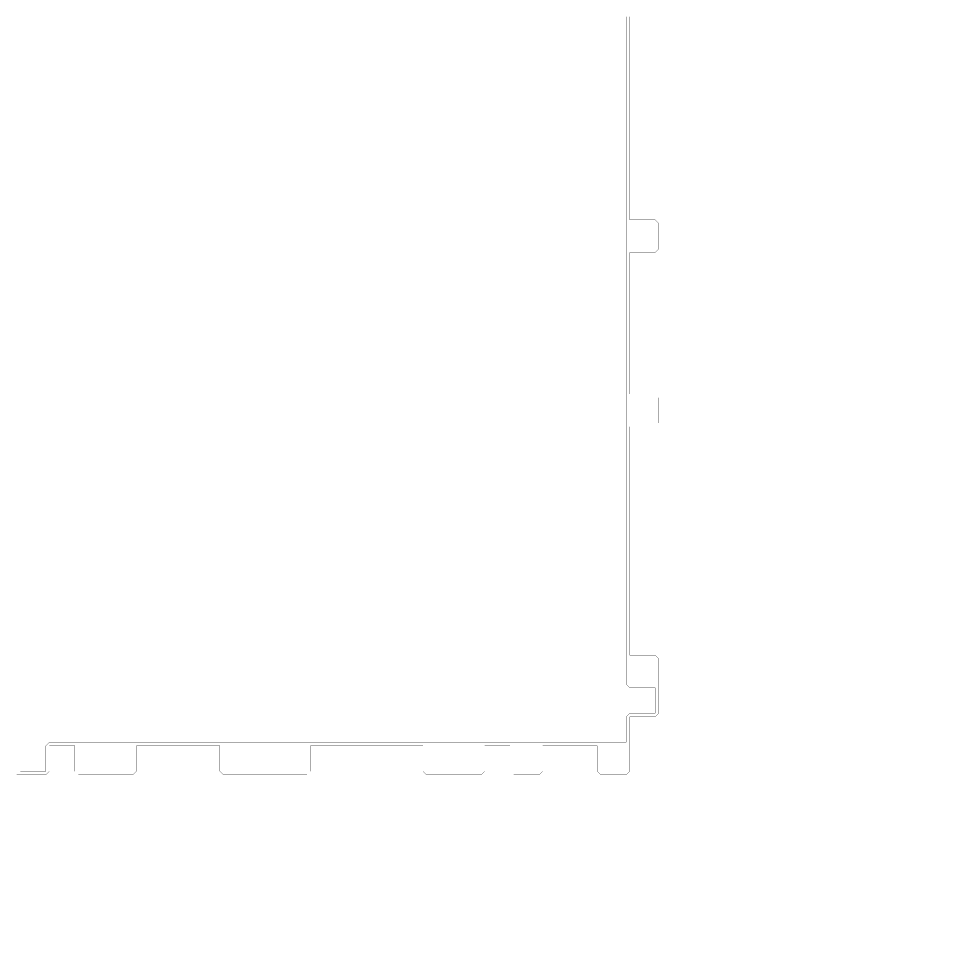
# Model space of a CAD drawing. Header units: metres. Extents: x 0 to 4990, y -4990 to 0.
# Drawn here: x 2495 to 4990, y -4990 to -2495 of the extents above; entities that cross this region are included whole.
import ezdxf

# ---------------------------------------------------------------- set-up
doc = ezdxf.new("R2010")
doc.units = ezdxf.units.M
doc.layers.add('conductor', color=1, linetype='Continuous')
doc.layers.add('substrate', color=5, linetype='Continuous')

msp = doc.modelspace()

# ---------------------------------------------------------------- linework, layer by layer
at = {"layer": 'conductor', "const_width": 0.5}
msp.add_lwpolyline([(2490.234375, -4443.359375), (2500, -4453.125), (2500, -4462.890625), (2500, -4472.65625), (2500, -4482.421875), (2500, -4492.1875), (2500, -4501.953125), (2500, -4511.71875), (2500, -4521.484375), (2509.765625, -4521.484375), (2519.53125, -4521.484375), (2529.296875, -4521.484375), (2539.0625, -4521.484375), (2548.828125, -4521.484375), (2558.59375, -4521.484375), (2568.359375, -4521.484375), (2568.359375, -4511.71875), (2568.359375, -4501.953125), (2568.359375, -4492.1875), (2568.359375, -4482.421875), (2568.359375, -4472.65625), (2568.359375, -4462.890625), (2568.359375, -4453.125), (2578.125, -4443.359375), (2587.890625, -4443.359375), (2597.65625, -4443.359375), (2607.421875, -4443.359375), (2617.1875, -4443.359375), (2626.953125, -4443.359375), (2636.71875, -4443.359375), (2646.484375, -4443.359375), (2656.25, -4443.359375), (2666.015625, -4443.359375), (2675.78125, -4443.359375), (2685.546875, -4443.359375), (2695.3125, -4443.359375), (2705.078125, -4443.359375), (2714.84375, -4443.359375), (2724.609375, -4443.359375), (2734.375, -4443.359375), (2744.140625, -4443.359375), (2753.90625, -4443.359375), (2763.671875, -4443.359375), (2773.4375, -4443.359375), (2783.203125, -4443.359375), (2792.96875, -4443.359375), (2802.734375, -4443.359375), (2812.5, -4443.359375), (2822.265625, -4443.359375), (2832.03125, -4443.359375), (2841.796875, -4443.359375), (2851.5625, -4443.359375), (2861.328125, -4443.359375), (2871.09375, -4443.359375), (2880.859375, -4443.359375), (2890.625, -4443.359375), (2900.390625, -4443.359375), (2910.15625, -4443.359375), (2919.921875, -4443.359375), (2929.6875, -4443.359375), (2939.453125, -4443.359375), (2949.21875, -4443.359375), (2958.984375, -4443.359375), (2968.75, -4443.359375), (2978.515625, -4443.359375), (2988.28125, -4443.359375), (2998.046875, -4443.359375), (3007.8125, -4443.359375), (3017.578125, -4443.359375), (3027.34375, -4443.359375), (3037.109375, -4443.359375), (3046.875, -4443.359375), (3056.640625, -4443.359375), (3066.40625, -4443.359375), (3076.171875, -4443.359375), (3085.9375, -4443.359375), (3095.703125, -4443.359375), (3105.46875, -4443.359375), (3115.234375, -4443.359375), (3125, -4443.359375), (3134.765625, -4443.359375), (3144.53125, -4443.359375), (3154.296875, -4443.359375), (3164.0625, -4443.359375), (3173.828125, -4443.359375), (3183.59375, -4443.359375), (3193.359375, -4443.359375), (3203.125, -4443.359375), (3212.890625, -4443.359375), (3222.65625, -4443.359375), (3232.421875, -4443.359375), (3242.1875, -4443.359375), (3251.953125, -4443.359375), (3261.71875, -4443.359375), (3271.484375, -4443.359375), (3281.25, -4443.359375), (3291.015625, -4443.359375), (3300.78125, -4443.359375), (3310.546875, -4443.359375), (3320.3125, -4443.359375), (3330.078125, -4443.359375), (3339.84375, -4443.359375), (3349.609375, -4443.359375), (3359.375, -4443.359375), (3369.140625, -4443.359375), (3378.90625, -4443.359375), (3388.671875, -4443.359375), (3398.4375, -4443.359375), (3408.203125, -4443.359375), (3417.96875, -4443.359375), (3427.734375, -4443.359375), (3437.5, -4443.359375), (3447.265625, -4443.359375), (3457.03125, -4443.359375), (3466.796875, -4443.359375), (3476.5625, -4443.359375), (3486.328125, -4443.359375), (3496.09375, -4443.359375), (3505.859375, -4443.359375), (3515.625, -4443.359375), (3525.390625, -4443.359375), (3535.15625, -4443.359375), (3544.921875, -4443.359375), (3554.6875, -4443.359375), (3564.453125, -4443.359375), (3574.21875, -4443.359375), (3583.984375, -4443.359375), (3593.75, -4443.359375), (3603.515625, -4443.359375), (3613.28125, -4443.359375), (3623.046875, -4443.359375), (3632.8125, -4443.359375), (3642.578125, -4443.359375), (3652.34375, -4443.359375), (3662.109375, -4443.359375), (3671.875, -4443.359375), (3681.640625, -4443.359375), (3691.40625, -4443.359375), (3701.171875, -4443.359375), (3710.9375, -4443.359375), (3720.703125, -4443.359375), (3730.46875, -4443.359375), (3740.234375, -4443.359375), (3750, -4443.359375), (3759.765625, -4443.359375), (3769.53125, -4443.359375), (3779.296875, -4443.359375), (3789.0625, -4443.359375), (3798.828125, -4443.359375), (3808.59375, -4443.359375), (3818.359375, -4443.359375), (3828.125, -4443.359375), (3837.890625, -4443.359375), (3847.65625, -4443.359375), (3857.421875, -4443.359375), (3867.1875, -4443.359375), (3876.953125, -4443.359375), (3886.71875, -4443.359375), (3896.484375, -4443.359375), (3906.25, -4443.359375), (3916.015625, -4443.359375), (3925.78125, -4443.359375), (3935.546875, -4443.359375), (3945.3125, -4443.359375), (3955.078125, -4443.359375), (3964.84375, -4443.359375), (3974.609375, -4443.359375), (3984.375, -4443.359375), (3994.140625, -4443.359375), (4003.90625, -4443.359375), (4013.671875, -4443.359375), (4023.4375, -4443.359375), (4033.203125, -4443.359375), (4042.96875, -4443.359375), (4052.734375, -4443.359375), (4062.5, -4443.359375), (4072.265625, -4443.359375), (4082.03125, -4443.359375), (4091.796875, -4443.359375), (4101.5625, -4443.359375), (4111.328125, -4443.359375), (4121.09375, -4443.359375), (4130.859375, -4443.359375), (4130.859375, -4433.59375), (4130.859375, -4423.828125), (4130.859375, -4414.0625), (4130.859375, -4404.296875), (4130.859375, -4394.53125), (4130.859375, -4384.765625), (4130.859375, -4375), (4140.625, -4365.234375), (4150.390625, -4365.234375), (4160.15625, -4365.234375), (4169.921875, -4365.234375), (4179.6875, -4365.234375), (4189.453125, -4365.234375), (4199.21875, -4365.234375), (4208.984375, -4365.234375), (4208.984375, -4355.46875), (4208.984375, -4345.703125), (4208.984375, -4335.9375), (4208.984375, -4326.171875), (4208.984375, -4316.40625), (4208.984375, -4306.640625), (4208.984375, -4296.875), (4199.21875, -4296.875), (4189.453125, -4296.875), (4179.6875, -4296.875), (4169.921875, -4296.875), (4160.15625, -4296.875), (4150.390625, -4296.875), (4140.625, -4296.875), (4130.859375, -4287.109375), (4130.859375, -4277.34375), (4130.859375, -4267.578125), (4130.859375, -4257.8125), (4130.859375, -4248.046875), (4130.859375, -4238.28125), (4130.859375, -4228.515625), (4130.859375, -4218.75), (4130.859375, -4208.984375), (4130.859375, -4199.21875), (4130.859375, -4189.453125), (4130.859375, -4179.6875), (4130.859375, -4169.921875), (4130.859375, -4160.15625), (4130.859375, -4150.390625), (4130.859375, -4140.625), (4130.859375, -4130.859375), (4130.859375, -4121.09375), (4130.859375, -4111.328125), (4130.859375, -4101.5625), (4130.859375, -4091.796875), (4130.859375, -4082.03125), (4130.859375, -4072.265625), (4130.859375, -4062.5), (4130.859375, -4052.734375), (4130.859375, -4042.96875), (4130.859375, -4033.203125), (4130.859375, -4023.4375), (4130.859375, -4013.671875), (4130.859375, -4003.90625), (4130.859375, -3994.140625), (4130.859375, -3984.375), (4130.859375, -3974.609375), (4130.859375, -3964.84375), (4130.859375, -3955.078125), (4130.859375, -3945.3125), (4130.859375, -3935.546875), (4130.859375, -3925.78125), (4130.859375, -3916.015625), (4130.859375, -3906.25), (4130.859375, -3896.484375), (4130.859375, -3886.71875), (4130.859375, -3876.953125), (4130.859375, -3867.1875), (4130.859375, -3857.421875), (4130.859375, -3847.65625), (4130.859375, -3837.890625), (4130.859375, -3828.125), (4130.859375, -3818.359375), (4130.859375, -3808.59375), (4130.859375, -3798.828125), (4130.859375, -3789.0625), (4130.859375, -3779.296875), (4130.859375, -3769.53125), (4130.859375, -3759.765625), (4130.859375, -3750), (4130.859375, -3740.234375), (4130.859375, -3730.46875), (4130.859375, -3720.703125), (4130.859375, -3710.9375), (4130.859375, -3701.171875), (4130.859375, -3691.40625), (4130.859375, -3681.640625), (4130.859375, -3671.875), (4130.859375, -3662.109375), (4130.859375, -3652.34375), (4130.859375, -3642.578125), (4130.859375, -3632.8125), (4130.859375, -3623.046875), (4130.859375, -3613.28125), (4130.859375, -3603.515625), (4130.859375, -3593.75), (4130.859375, -3583.984375), (4130.859375, -3574.21875), (4130.859375, -3564.453125), (4130.859375, -3554.6875), (4130.859375, -3544.921875), (4130.859375, -3535.15625), (4130.859375, -3525.390625), (4130.859375, -3515.625), (4130.859375, -3505.859375), (4130.859375, -3496.09375), (4130.859375, -3486.328125), (4130.859375, -3476.5625), (4130.859375, -3466.796875), (4130.859375, -3457.03125), (4130.859375, -3447.265625), (4130.859375, -3437.5), (4130.859375, -3427.734375), (4130.859375, -3417.96875), (4130.859375, -3408.203125), (4130.859375, -3398.4375), (4130.859375, -3388.671875), (4130.859375, -3378.90625), (4130.859375, -3369.140625), (4130.859375, -3359.375), (4130.859375, -3349.609375), (4130.859375, -3339.84375), (4130.859375, -3330.078125), (4130.859375, -3320.3125), (4130.859375, -3310.546875), (4130.859375, -3300.78125), (4130.859375, -3291.015625), (4130.859375, -3281.25), (4130.859375, -3271.484375), (4130.859375, -3261.71875), (4130.859375, -3251.953125), (4130.859375, -3242.1875), (4130.859375, -3232.421875), (4130.859375, -3222.65625), (4130.859375, -3212.890625), (4130.859375, -3203.125), (4130.859375, -3193.359375), (4130.859375, -3183.59375), (4130.859375, -3173.828125), (4130.859375, -3164.0625), (4130.859375, -3154.296875), (4130.859375, -3144.53125), (4130.859375, -3134.765625), (4130.859375, -3125), (4130.859375, -3115.234375), (4130.859375, -3105.46875), (4130.859375, -3095.703125), (4130.859375, -3085.9375), (4130.859375, -3076.171875), (4130.859375, -3066.40625), (4130.859375, -3056.640625), (4130.859375, -3046.875), (4130.859375, -3037.109375), (4130.859375, -3027.34375), (4130.859375, -3017.578125), (4130.859375, -3007.8125), (4130.859375, -2998.046875), (4130.859375, -2988.28125), (4130.859375, -2978.515625), (4130.859375, -2968.75), (4130.859375, -2958.984375), (4130.859375, -2949.21875), (4130.859375, -2939.453125), (4130.859375, -2929.6875), (4130.859375, -2919.921875), (4130.859375, -2910.15625), (4130.859375, -2900.390625), (4130.859375, -2890.625), (4130.859375, -2880.859375), (4130.859375, -2871.09375), (4130.859375, -2861.328125), (4130.859375, -2851.5625), (4130.859375, -2841.796875), (4130.859375, -2832.03125), (4130.859375, -2822.265625), (4130.859375, -2812.5), (4130.859375, -2802.734375), (4130.859375, -2792.96875), (4130.859375, -2783.203125), (4130.859375, -2773.4375), (4130.859375, -2763.671875), (4130.859375, -2753.90625), (4130.859375, -2744.140625), (4130.859375, -2734.375), (4130.859375, -2724.609375), (4130.859375, -2714.84375), (4130.859375, -2705.078125), (4130.859375, -2695.3125), (4130.859375, -2685.546875), (4130.859375, -2675.78125), (4130.859375, -2666.015625), (4130.859375, -2656.25), (4130.859375, -2646.484375), (4130.859375, -2636.71875), (4130.859375, -2626.953125), (4130.859375, -2617.1875), (4130.859375, -2607.421875), (4130.859375, -2597.65625), (4130.859375, -2587.890625), (4130.859375, -2578.125), (4130.859375, -2568.359375), (4130.859375, -2558.59375), (4130.859375, -2548.828125), (4130.859375, -2539.0625), (4130.859375, -2529.296875), (4130.859375, -2519.53125), (4130.859375, -2509.765625), (4130.859375, -2500), (4130.859375, -2490.234375)], dxfattribs=at)
at = {"layer": 'substrate', "const_width": 0.5}
for points in [[(2490.234375, -4990.234375), (2500, -4990.234375), (2509.765625, -4990.234375), (2519.53125, -4990.234375), (2529.296875, -4990.234375), (2539.0625, -4990.234375), (2548.828125, -4990.234375), (2558.59375, -4990.234375), (2568.359375, -4990.234375), (2578.125, -4990.234375), (2587.890625, -4990.234375), (2597.65625, -4990.234375), (2607.421875, -4990.234375), (2617.1875, -4990.234375), (2626.953125, -4990.234375), (2636.71875, -4990.234375), (2646.484375, -4990.234375), (2656.25, -4990.234375), (2666.015625, -4990.234375), (2675.78125, -4990.234375), (2685.546875, -4990.234375), (2695.3125, -4990.234375), (2705.078125, -4990.234375), (2714.84375, -4990.234375), (2724.609375, -4990.234375), (2734.375, -4990.234375), (2744.140625, -4990.234375), (2753.90625, -4990.234375), (2763.671875, -4990.234375), (2773.4375, -4990.234375), (2783.203125, -4990.234375), (2792.96875, -4990.234375), (2802.734375, -4990.234375), (2812.5, -4990.234375), (2822.265625, -4990.234375), (2832.03125, -4990.234375), (2841.796875, -4990.234375), (2851.5625, -4990.234375), (2861.328125, -4990.234375), (2871.09375, -4990.234375), (2880.859375, -4990.234375), (2890.625, -4990.234375), (2900.390625, -4990.234375), (2910.15625, -4990.234375), (2919.921875, -4990.234375), (2929.6875, -4990.234375), (2939.453125, -4990.234375), (2949.21875, -4990.234375), (2958.984375, -4990.234375), (2968.75, -4990.234375), (2978.515625, -4990.234375), (2988.28125, -4990.234375), (2998.046875, -4990.234375), (3007.8125, -4990.234375), (3017.578125, -4990.234375), (3027.34375, -4990.234375), (3037.109375, -4990.234375), (3046.875, -4990.234375), (3056.640625, -4990.234375), (3066.40625, -4990.234375), (3076.171875, -4990.234375), (3085.9375, -4990.234375), (3095.703125, -4990.234375), (3105.46875, -4990.234375), (3115.234375, -4990.234375), (3125, -4990.234375), (3134.765625, -4990.234375), (3144.53125, -4990.234375), (3154.296875, -4990.234375), (3164.0625, -4990.234375), (3173.828125, -4990.234375), (3183.59375, -4990.234375), (3193.359375, -4990.234375), (3203.125, -4990.234375), (3212.890625, -4990.234375), (3222.65625, -4990.234375), (3232.421875, -4990.234375), (3242.1875, -4990.234375), (3251.953125, -4990.234375), (3261.71875, -4990.234375), (3271.484375, -4990.234375), (3281.25, -4990.234375), (3291.015625, -4990.234375), (3300.78125, -4990.234375), (3310.546875, -4990.234375), (3320.3125, -4990.234375), (3330.078125, -4990.234375), (3339.84375, -4990.234375), (3349.609375, -4990.234375), (3359.375, -4990.234375), (3369.140625, -4990.234375), (3378.90625, -4990.234375), (3388.671875, -4990.234375), (3398.4375, -4990.234375), (3408.203125, -4990.234375), (3417.96875, -4990.234375), (3427.734375, -4990.234375), (3437.5, -4990.234375), (3447.265625, -4990.234375), (3457.03125, -4990.234375), (3466.796875, -4990.234375), (3476.5625, -4990.234375), (3486.328125, -4990.234375), (3496.09375, -4990.234375), (3505.859375, -4990.234375), (3515.625, -4990.234375), (3525.390625, -4990.234375), (3535.15625, -4990.234375), (3544.921875, -4990.234375), (3554.6875, -4990.234375), (3564.453125, -4990.234375), (3574.21875, -4990.234375), (3583.984375, -4990.234375), (3593.75, -4990.234375), (3603.515625, -4990.234375), (3613.28125, -4990.234375), (3623.046875, -4990.234375), (3632.8125, -4990.234375), (3642.578125, -4990.234375), (3652.34375, -4990.234375), (3662.109375, -4990.234375), (3671.875, -4990.234375), (3681.640625, -4990.234375), (3691.40625, -4990.234375), (3701.171875, -4990.234375), (3710.9375, -4990.234375), (3720.703125, -4990.234375), (3730.46875, -4990.234375), (3740.234375, -4990.234375), (3750, -4990.234375), (3759.765625, -4990.234375), (3769.53125, -4990.234375), (3779.296875, -4990.234375), (3789.0625, -4990.234375), (3798.828125, -4990.234375), (3808.59375, -4990.234375), (3818.359375, -4990.234375), (3828.125, -4990.234375), (3837.890625, -4990.234375), (3847.65625, -4990.234375), (3857.421875, -4990.234375), (3867.1875, -4990.234375), (3876.953125, -4990.234375), (3886.71875, -4990.234375), (3896.484375, -4990.234375), (3906.25, -4990.234375), (3916.015625, -4990.234375), (3925.78125, -4990.234375), (3935.546875, -4990.234375), (3945.3125, -4990.234375), (3955.078125, -4990.234375), (3964.84375, -4990.234375), (3974.609375, -4990.234375), (3984.375, -4990.234375), (3994.140625, -4990.234375), (4003.90625, -4990.234375), (4013.671875, -4990.234375), (4023.4375, -4990.234375), (4033.203125, -4990.234375), (4042.96875, -4990.234375), (4052.734375, -4990.234375), (4062.5, -4990.234375), (4072.265625, -4990.234375), (4082.03125, -4990.234375), (4091.796875, -4990.234375), (4101.5625, -4990.234375), (4111.328125, -4990.234375), (4121.09375, -4990.234375), (4130.859375, -4990.234375), (4140.625, -4990.234375), (4150.390625, -4990.234375), (4160.15625, -4990.234375), (4169.921875, -4990.234375), (4179.6875, -4990.234375), (4189.453125, -4990.234375), (4199.21875, -4990.234375), (4208.984375, -4990.234375), (4218.75, -4990.234375), (4228.515625, -4990.234375), (4238.28125, -4990.234375), (4248.046875, -4990.234375), (4257.8125, -4990.234375), (4267.578125, -4990.234375), (4277.34375, -4990.234375), (4287.109375, -4990.234375), (4296.875, -4990.234375), (4306.640625, -4990.234375), (4316.40625, -4990.234375), (4326.171875, -4990.234375), (4335.9375, -4990.234375), (4345.703125, -4990.234375), (4355.46875, -4990.234375), (4365.234375, -4990.234375), (4375, -4990.234375), (4384.765625, -4990.234375), (4394.53125, -4990.234375), (4404.296875, -4990.234375), (4414.0625, -4990.234375), (4423.828125, -4990.234375), (4433.59375, -4990.234375), (4443.359375, -4990.234375), (4453.125, -4990.234375), (4462.890625, -4990.234375), (4472.65625, -4990.234375), (4482.421875, -4990.234375), (4492.1875, -4990.234375), (4501.953125, -4990.234375), (4511.71875, -4990.234375), (4521.484375, -4990.234375), (4531.25, -4990.234375), (4541.015625, -4990.234375), (4550.78125, -4990.234375), (4560.546875, -4990.234375), (4570.3125, -4990.234375), (4580.078125, -4990.234375), (4589.84375, -4990.234375), (4599.609375, -4990.234375), (4609.375, -4990.234375), (4619.140625, -4990.234375), (4628.90625, -4990.234375), (4638.671875, -4990.234375), (4648.4375, -4990.234375), (4658.203125, -4990.234375), (4667.96875, -4990.234375), (4677.734375, -4990.234375), (4687.5, -4990.234375), (4697.265625, -4990.234375), (4707.03125, -4990.234375), (4716.796875, -4990.234375), (4726.5625, -4990.234375), (4736.328125, -4990.234375), (4746.09375, -4990.234375), (4755.859375, -4990.234375), (4765.625, -4990.234375), (4775.390625, -4990.234375), (4785.15625, -4990.234375), (4794.921875, -4990.234375), (4804.6875, -4990.234375), (4814.453125, -4990.234375), (4824.21875, -4990.234375), (4833.984375, -4990.234375), (4843.75, -4990.234375), (4853.515625, -4990.234375), (4863.28125, -4990.234375), (4873.046875, -4990.234375), (4882.8125, -4990.234375), (4892.578125, -4990.234375), (4902.34375, -4990.234375), (4912.109375, -4990.234375), (4921.875, -4990.234375), (4931.640625, -4990.234375), (4941.40625, -4990.234375), (4951.171875, -4990.234375), (4960.9375, -4990.234375), (4970.703125, -4990.234375), (4980.46875, -4990.234375), (4990.234375, -4990.234375), (4990.234375, -4980.46875), (4990.234375, -4970.703125), (4990.234375, -4960.9375), (4990.234375, -4951.171875), (4990.234375, -4941.40625), (4990.234375, -4931.640625), (4990.234375, -4921.875), (4990.234375, -4912.109375), (4990.234375, -4902.34375), (4990.234375, -4892.578125), (4990.234375, -4882.8125), (4990.234375, -4873.046875), (4990.234375, -4863.28125), (4990.234375, -4853.515625), (4990.234375, -4843.75), (4990.234375, -4833.984375), (4990.234375, -4824.21875), (4990.234375, -4814.453125), (4990.234375, -4804.6875), (4990.234375, -4794.921875), (4990.234375, -4785.15625), (4990.234375, -4775.390625), (4990.234375, -4765.625), (4990.234375, -4755.859375), (4990.234375, -4746.09375), (4990.234375, -4736.328125), (4990.234375, -4726.5625), (4990.234375, -4716.796875), (4990.234375, -4707.03125), (4990.234375, -4697.265625), (4990.234375, -4687.5), (4990.234375, -4677.734375), (4990.234375, -4667.96875), (4990.234375, -4658.203125), (4990.234375, -4648.4375), (4990.234375, -4638.671875), (4990.234375, -4628.90625), (4990.234375, -4619.140625), (4990.234375, -4609.375), (4990.234375, -4599.609375), (4990.234375, -4589.84375), (4990.234375, -4580.078125), (4990.234375, -4570.3125), (4990.234375, -4560.546875), (4990.234375, -4550.78125), (4990.234375, -4541.015625), (4990.234375, -4531.25), (4990.234375, -4521.484375), (4990.234375, -4511.71875), (4990.234375, -4501.953125), (4990.234375, -4492.1875), (4990.234375, -4482.421875), (4990.234375, -4472.65625), (4990.234375, -4462.890625), (4990.234375, -4453.125), (4990.234375, -4443.359375), (4990.234375, -4433.59375), (4990.234375, -4423.828125), (4990.234375, -4414.0625), (4990.234375, -4404.296875), (4990.234375, -4394.53125), (4990.234375, -4384.765625), (4990.234375, -4375), (4990.234375, -4365.234375), (4990.234375, -4355.46875), (4990.234375, -4345.703125), (4990.234375, -4335.9375), (4990.234375, -4326.171875), (4990.234375, -4316.40625), (4990.234375, -4306.640625), (4990.234375, -4296.875), (4990.234375, -4287.109375), (4990.234375, -4277.34375), (4990.234375, -4267.578125), (4990.234375, -4257.8125), (4990.234375, -4248.046875), (4990.234375, -4238.28125), (4990.234375, -4228.515625), (4990.234375, -4218.75), (4990.234375, -4208.984375), (4990.234375, -4199.21875), (4990.234375, -4189.453125), (4990.234375, -4179.6875), (4990.234375, -4169.921875), (4990.234375, -4160.15625), (4990.234375, -4150.390625), (4990.234375, -4140.625), (4990.234375, -4130.859375), (4990.234375, -4121.09375), (4990.234375, -4111.328125), (4990.234375, -4101.5625), (4990.234375, -4091.796875), (4990.234375, -4082.03125), (4990.234375, -4072.265625), (4990.234375, -4062.5), (4990.234375, -4052.734375), (4990.234375, -4042.96875), (4990.234375, -4033.203125), (4990.234375, -4023.4375), (4990.234375, -4013.671875), (4990.234375, -4003.90625), (4990.234375, -3994.140625), (4990.234375, -3984.375), (4990.234375, -3974.609375), (4990.234375, -3964.84375), (4990.234375, -3955.078125), (4990.234375, -3945.3125), (4990.234375, -3935.546875), (4990.234375, -3925.78125), (4990.234375, -3916.015625), (4990.234375, -3906.25), (4990.234375, -3896.484375), (4990.234375, -3886.71875), (4990.234375, -3876.953125), (4990.234375, -3867.1875), (4990.234375, -3857.421875), (4990.234375, -3847.65625), (4990.234375, -3837.890625), (4990.234375, -3828.125), (4990.234375, -3818.359375), (4990.234375, -3808.59375), (4990.234375, -3798.828125), (4990.234375, -3789.0625), (4990.234375, -3779.296875), (4990.234375, -3769.53125), (4990.234375, -3759.765625), (4990.234375, -3750), (4990.234375, -3740.234375), (4990.234375, -3730.46875), (4990.234375, -3720.703125), (4990.234375, -3710.9375), (4990.234375, -3701.171875), (4990.234375, -3691.40625), (4990.234375, -3681.640625), (4990.234375, -3671.875), (4990.234375, -3662.109375), (4990.234375, -3652.34375), (4990.234375, -3642.578125), (4990.234375, -3632.8125), (4990.234375, -3623.046875), (4990.234375, -3613.28125), (4990.234375, -3603.515625), (4990.234375, -3593.75), (4990.234375, -3583.984375), (4990.234375, -3574.21875), (4990.234375, -3564.453125), (4990.234375, -3554.6875), (4990.234375, -3544.921875), (4990.234375, -3535.15625), (4990.234375, -3525.390625), (4990.234375, -3515.625), (4990.234375, -3505.859375), (4990.234375, -3496.09375), (4990.234375, -3486.328125), (4990.234375, -3476.5625), (4990.234375, -3466.796875), (4990.234375, -3457.03125), (4990.234375, -3447.265625), (4990.234375, -3437.5), (4990.234375, -3427.734375), (4990.234375, -3417.96875), (4990.234375, -3408.203125), (4990.234375, -3398.4375), (4990.234375, -3388.671875), (4990.234375, -3378.90625), (4990.234375, -3369.140625), (4990.234375, -3359.375), (4990.234375, -3349.609375), (4990.234375, -3339.84375), (4990.234375, -3330.078125), (4990.234375, -3320.3125), (4990.234375, -3310.546875), (4990.234375, -3300.78125), (4990.234375, -3291.015625), (4990.234375, -3281.25), (4990.234375, -3271.484375), (4990.234375, -3261.71875), (4990.234375, -3251.953125), (4990.234375, -3242.1875), (4990.234375, -3232.421875), (4990.234375, -3222.65625), (4990.234375, -3212.890625), (4990.234375, -3203.125), (4990.234375, -3193.359375), (4990.234375, -3183.59375), (4990.234375, -3173.828125), (4990.234375, -3164.0625), (4990.234375, -3154.296875), (4990.234375, -3144.53125), (4990.234375, -3134.765625), (4990.234375, -3125), (4990.234375, -3115.234375), (4990.234375, -3105.46875), (4990.234375, -3095.703125), (4990.234375, -3085.9375), (4990.234375, -3076.171875), (4990.234375, -3066.40625), (4990.234375, -3056.640625), (4990.234375, -3046.875), (4990.234375, -3037.109375), (4990.234375, -3027.34375), (4990.234375, -3017.578125), (4990.234375, -3007.8125), (4990.234375, -2998.046875), (4990.234375, -2988.28125), (4990.234375, -2978.515625), (4990.234375, -2968.75), (4990.234375, -2958.984375), (4990.234375, -2949.21875), (4990.234375, -2939.453125), (4990.234375, -2929.6875), (4990.234375, -2919.921875), (4990.234375, -2910.15625), (4990.234375, -2900.390625), (4990.234375, -2890.625), (4990.234375, -2880.859375), (4990.234375, -2871.09375), (4990.234375, -2861.328125), (4990.234375, -2851.5625), (4990.234375, -2841.796875), (4990.234375, -2832.03125), (4990.234375, -2822.265625), (4990.234375, -2812.5), (4990.234375, -2802.734375), (4990.234375, -2792.96875), (4990.234375, -2783.203125), (4990.234375, -2773.4375), (4990.234375, -2763.671875), (4990.234375, -2753.90625), (4990.234375, -2744.140625), (4990.234375, -2734.375), (4990.234375, -2724.609375), (4990.234375, -2714.84375), (4990.234375, -2705.078125), (4990.234375, -2695.3125), (4990.234375, -2685.546875), (4990.234375, -2675.78125), (4990.234375, -2666.015625), (4990.234375, -2656.25), (4990.234375, -2646.484375), (4990.234375, -2636.71875), (4990.234375, -2626.953125), (4990.234375, -2617.1875), (4990.234375, -2607.421875), (4990.234375, -2597.65625), (4990.234375, -2587.890625), (4990.234375, -2578.125), (4990.234375, -2568.359375), (4990.234375, -2558.59375), (4990.234375, -2548.828125), (4990.234375, -2539.0625), (4990.234375, -2529.296875), (4990.234375, -2519.53125), (4990.234375, -2509.765625), (4990.234375, -2500), (4990.234375, -2490.234375)], [(4140.625, -2490.234375), (4140.625, -2500), (4140.625, -2509.765625), (4140.625, -2519.53125), (4140.625, -2529.296875), (4140.625, -2539.0625), (4140.625, -2548.828125), (4140.625, -2558.59375), (4140.625, -2568.359375), (4140.625, -2578.125), (4140.625, -2587.890625), (4140.625, -2597.65625), (4140.625, -2607.421875), (4140.625, -2617.1875), (4140.625, -2626.953125), (4140.625, -2636.71875), (4140.625, -2646.484375), (4140.625, -2656.25), (4140.625, -2666.015625), (4140.625, -2675.78125), (4140.625, -2685.546875), (4140.625, -2695.3125), (4140.625, -2705.078125), (4140.625, -2714.84375), (4140.625, -2724.609375), (4140.625, -2734.375), (4140.625, -2744.140625), (4140.625, -2753.90625), (4140.625, -2763.671875), (4140.625, -2773.4375), (4140.625, -2783.203125), (4140.625, -2792.96875), (4140.625, -2802.734375), (4140.625, -2812.5), (4140.625, -2822.265625), (4140.625, -2832.03125), (4140.625, -2841.796875), (4140.625, -2851.5625), (4140.625, -2861.328125), (4140.625, -2871.09375), (4140.625, -2880.859375), (4140.625, -2890.625), (4140.625, -2900.390625), (4140.625, -2910.15625), (4140.625, -2919.921875), (4140.625, -2929.6875), (4140.625, -2939.453125), (4140.625, -2949.21875), (4140.625, -2958.984375), (4140.625, -2968.75), (4140.625, -2978.515625), (4140.625, -2988.28125), (4140.625, -2998.046875), (4140.625, -3007.8125), (4140.625, -3017.578125), (4140.625, -3027.34375), (4140.625, -3037.109375), (4150.390625, -3037.109375), (4160.15625, -3037.109375), (4169.921875, -3037.109375), (4179.6875, -3037.109375), (4189.453125, -3037.109375), (4199.21875, -3037.109375), (4208.984375, -3037.109375), (4218.75, -3046.875), (4218.75, -3056.640625), (4218.75, -3066.40625), (4218.75, -3076.171875), (4218.75, -3085.9375), (4218.75, -3095.703125), (4218.75, -3105.46875), (4218.75, -3115.234375), (4208.984375, -3125), (4199.21875, -3125), (4189.453125, -3125), (4179.6875, -3125), (4169.921875, -3125), (4160.15625, -3125), (4150.390625, -3125), (4140.625, -3125), (4140.625, -3134.765625), (4140.625, -3144.53125), (4140.625, -3154.296875), (4140.625, -3164.0625), (4140.625, -3173.828125), (4140.625, -3183.59375), (4140.625, -3193.359375), (4140.625, -3203.125), (4140.625, -3212.890625), (4140.625, -3222.65625), (4140.625, -3232.421875), (4140.625, -3242.1875), (4140.625, -3251.953125), (4140.625, -3261.71875), (4140.625, -3271.484375), (4140.625, -3281.25), (4140.625, -3291.015625), (4140.625, -3300.78125), (4140.625, -3310.546875), (4140.625, -3320.3125), (4140.625, -3330.078125), (4140.625, -3339.84375), (4140.625, -3349.609375), (4140.625, -3359.375), (4140.625, -3369.140625), (4140.625, -3378.90625), (4140.625, -3388.671875), (4140.625, -3398.4375), (4140.625, -3408.203125), (4140.625, -3417.96875), (4140.625, -3427.734375), (4140.625, -3437.5), (4140.625, -3447.265625), (4140.625, -3457.03125), (4140.625, -3466.796875), (4140.625, -3476.5625), (4140.625, -3486.328125), (4140.625, -3496.09375), (4140.625, -3505.859375), (4150.390625, -3505.859375), (4160.15625, -3505.859375), (4169.921875, -3505.859375), (4179.6875, -3505.859375), (4189.453125, -3505.859375), (4199.21875, -3505.859375), (4208.984375, -3505.859375), (4218.75, -3515.625), (4218.75, -3525.390625), (4218.75, -3535.15625), (4218.75, -3544.921875), (4218.75, -3554.6875), (4218.75, -3564.453125), (4218.75, -3574.21875), (4218.75, -3583.984375), (4208.984375, -3593.75), (4199.21875, -3593.75), (4189.453125, -3593.75), (4179.6875, -3593.75), (4169.921875, -3593.75), (4160.15625, -3593.75), (4150.390625, -3593.75), (4140.625, -3593.75), (4140.625, -3603.515625), (4140.625, -3613.28125), (4140.625, -3623.046875), (4140.625, -3632.8125), (4140.625, -3642.578125), (4140.625, -3652.34375), (4140.625, -3662.109375), (4140.625, -3671.875), (4140.625, -3681.640625), (4140.625, -3691.40625), (4140.625, -3701.171875), (4140.625, -3710.9375), (4140.625, -3720.703125), (4140.625, -3730.46875), (4140.625, -3740.234375), (4140.625, -3750), (4140.625, -3759.765625), (4140.625, -3769.53125), (4140.625, -3779.296875), (4140.625, -3789.0625), (4140.625, -3798.828125), (4140.625, -3808.59375), (4140.625, -3818.359375), (4140.625, -3828.125), (4140.625, -3837.890625), (4140.625, -3847.65625), (4140.625, -3857.421875), (4140.625, -3867.1875), (4140.625, -3876.953125), (4140.625, -3886.71875), (4140.625, -3896.484375), (4140.625, -3906.25), (4140.625, -3916.015625), (4140.625, -3925.78125), (4140.625, -3935.546875), (4140.625, -3945.3125), (4140.625, -3955.078125), (4140.625, -3964.84375), (4140.625, -3974.609375), (4140.625, -3984.375), (4140.625, -3994.140625), (4140.625, -4003.90625), (4140.625, -4013.671875), (4140.625, -4023.4375), (4140.625, -4033.203125), (4140.625, -4042.96875), (4140.625, -4052.734375), (4140.625, -4062.5), (4140.625, -4072.265625), (4140.625, -4082.03125), (4140.625, -4091.796875), (4140.625, -4101.5625), (4140.625, -4111.328125), (4140.625, -4121.09375), (4140.625, -4130.859375), (4140.625, -4140.625), (4140.625, -4150.390625), (4140.625, -4160.15625), (4140.625, -4169.921875), (4140.625, -4179.6875), (4140.625, -4189.453125), (4140.625, -4199.21875), (4140.625, -4208.984375), (4150.390625, -4208.984375), (4160.15625, -4208.984375), (4169.921875, -4208.984375), (4179.6875, -4208.984375), (4189.453125, -4208.984375), (4199.21875, -4208.984375), (4208.984375, -4208.984375), (4218.75, -4218.75), (4218.75, -4228.515625), (4218.75, -4238.28125), (4218.75, -4248.046875), (4218.75, -4257.8125), (4218.75, -4267.578125), (4218.75, -4277.34375), (4218.75, -4287.109375), (4218.75, -4296.875), (4218.75, -4306.640625), (4218.75, -4316.40625), (4218.75, -4326.171875), (4218.75, -4335.9375), (4218.75, -4345.703125), (4218.75, -4355.46875), (4218.75, -4365.234375), (4208.984375, -4375), (4199.21875, -4375), (4189.453125, -4375), (4179.6875, -4375), (4169.921875, -4375), (4160.15625, -4375), (4150.390625, -4375), (4140.625, -4375), (4140.625, -4384.765625), (4140.625, -4394.53125), (4140.625, -4404.296875), (4140.625, -4414.0625), (4140.625, -4423.828125), (4140.625, -4433.59375), (4140.625, -4443.359375), (4140.625, -4453.125), (4140.625, -4462.890625), (4140.625, -4472.65625), (4140.625, -4482.421875), (4140.625, -4492.1875), (4140.625, -4501.953125), (4140.625, -4511.71875), (4140.625, -4521.484375), (4130.859375, -4531.25), (4121.09375, -4531.25), (4111.328125, -4531.25), (4101.5625, -4531.25), (4091.796875, -4531.25), (4082.03125, -4531.25), (4072.265625, -4531.25), (4062.5, -4531.25), (4052.734375, -4521.484375), (4052.734375, -4511.71875), (4052.734375, -4501.953125), (4052.734375, -4492.1875), (4052.734375, -4482.421875), (4052.734375, -4472.65625), (4052.734375, -4462.890625), (4052.734375, -4453.125), (4042.96875, -4453.125), (4033.203125, -4453.125), (4023.4375, -4453.125), (4013.671875, -4453.125), (4003.90625, -4453.125), (3994.140625, -4453.125), (3984.375, -4453.125), (3974.609375, -4453.125), (3964.84375, -4453.125), (3955.078125, -4453.125), (3945.3125, -4453.125), (3935.546875, -4453.125), (3925.78125, -4453.125), (3916.015625, -4453.125), (3906.25, -4453.125), (3906.25, -4462.890625), (3906.25, -4472.65625), (3906.25, -4482.421875), (3906.25, -4492.1875), (3906.25, -4501.953125), (3906.25, -4511.71875), (3906.25, -4521.484375), (3896.484375, -4531.25), (3886.71875, -4531.25), (3876.953125, -4531.25), (3867.1875, -4531.25), (3857.421875, -4531.25), (3847.65625, -4531.25), (3837.890625, -4531.25), (3828.125, -4531.25), (3818.359375, -4521.484375), (3818.359375, -4511.71875), (3818.359375, -4501.953125), (3818.359375, -4492.1875), (3818.359375, -4482.421875), (3818.359375, -4472.65625), (3818.359375, -4462.890625), (3818.359375, -4453.125), (3808.59375, -4453.125), (3798.828125, -4453.125), (3789.0625, -4453.125), (3779.296875, -4453.125), (3769.53125, -4453.125), (3759.765625, -4453.125), (3750, -4453.125), (3750, -4462.890625), (3750, -4472.65625), (3750, -4482.421875), (3750, -4492.1875), (3750, -4501.953125), (3750, -4511.71875), (3750, -4521.484375), (3740.234375, -4531.25), (3730.46875, -4531.25), (3720.703125, -4531.25), (3710.9375, -4531.25), (3701.171875, -4531.25), (3691.40625, -4531.25), (3681.640625, -4531.25), (3671.875, -4531.25), (3662.109375, -4531.25), (3652.34375, -4531.25), (3642.578125, -4531.25), (3632.8125, -4531.25), (3623.046875, -4531.25), (3613.28125, -4531.25), (3603.515625, -4531.25), (3593.75, -4531.25), (3583.984375, -4521.484375), (3583.984375, -4511.71875), (3583.984375, -4501.953125), (3583.984375, -4492.1875), (3583.984375, -4482.421875), (3583.984375, -4472.65625), (3583.984375, -4462.890625), (3583.984375, -4453.125), (3574.21875, -4453.125), (3564.453125, -4453.125), (3554.6875, -4453.125), (3544.921875, -4453.125), (3535.15625, -4453.125), (3525.390625, -4453.125), (3515.625, -4453.125), (3505.859375, -4453.125), (3496.09375, -4453.125), (3486.328125, -4453.125), (3476.5625, -4453.125), (3466.796875, -4453.125), (3457.03125, -4453.125), (3447.265625, -4453.125), (3437.5, -4453.125), (3427.734375, -4453.125), (3417.96875, -4453.125), (3408.203125, -4453.125), (3398.4375, -4453.125), (3388.671875, -4453.125), (3378.90625, -4453.125), (3369.140625, -4453.125), (3359.375, -4453.125), (3349.609375, -4453.125), (3339.84375, -4453.125), (3330.078125, -4453.125), (3320.3125, -4453.125), (3310.546875, -4453.125), (3300.78125, -4453.125), (3291.015625, -4453.125), (3281.25, -4453.125), (3281.25, -4462.890625), (3281.25, -4472.65625), (3281.25, -4482.421875), (3281.25, -4492.1875), (3281.25, -4501.953125), (3281.25, -4511.71875), (3281.25, -4521.484375), (3271.484375, -4531.25), (3261.71875, -4531.25), (3251.953125, -4531.25), (3242.1875, -4531.25), (3232.421875, -4531.25), (3222.65625, -4531.25), (3212.890625, -4531.25), (3203.125, -4531.25), (3193.359375, -4531.25), (3183.59375, -4531.25), (3173.828125, -4531.25), (3164.0625, -4531.25), (3154.296875, -4531.25), (3144.53125, -4531.25), (3134.765625, -4531.25), (3125, -4531.25), (3115.234375, -4531.25), (3105.46875, -4531.25), (3095.703125, -4531.25), (3085.9375, -4531.25), (3076.171875, -4531.25), (3066.40625, -4531.25), (3056.640625, -4531.25), (3046.875, -4531.25), (3037.109375, -4521.484375), (3037.109375, -4511.71875), (3037.109375, -4501.953125), (3037.109375, -4492.1875), (3037.109375, -4482.421875), (3037.109375, -4472.65625), (3037.109375, -4462.890625), (3037.109375, -4453.125), (3027.34375, -4453.125), (3017.578125, -4453.125), (3007.8125, -4453.125), (2998.046875, -4453.125), (2988.28125, -4453.125), (2978.515625, -4453.125), (2968.75, -4453.125), (2958.984375, -4453.125), (2949.21875, -4453.125), (2939.453125, -4453.125), (2929.6875, -4453.125), (2919.921875, -4453.125), (2910.15625, -4453.125), (2900.390625, -4453.125), (2890.625, -4453.125), (2880.859375, -4453.125), (2871.09375, -4453.125), (2861.328125, -4453.125), (2851.5625, -4453.125), (2841.796875, -4453.125), (2832.03125, -4453.125), (2822.265625, -4453.125), (2812.5, -4453.125), (2812.5, -4462.890625), (2812.5, -4472.65625), (2812.5, -4482.421875), (2812.5, -4492.1875), (2812.5, -4501.953125), (2812.5, -4511.71875), (2812.5, -4521.484375), (2802.734375, -4531.25), (2792.96875, -4531.25), (2783.203125, -4531.25), (2773.4375, -4531.25), (2763.671875, -4531.25), (2753.90625, -4531.25), (2744.140625, -4531.25), (2734.375, -4531.25), (2724.609375, -4531.25), (2714.84375, -4531.25), (2705.078125, -4531.25), (2695.3125, -4531.25), (2685.546875, -4531.25), (2675.78125, -4531.25), (2666.015625, -4531.25), (2656.25, -4531.25), (2646.484375, -4521.484375), (2646.484375, -4511.71875), (2646.484375, -4501.953125), (2646.484375, -4492.1875), (2646.484375, -4482.421875), (2646.484375, -4472.65625), (2646.484375, -4462.890625), (2646.484375, -4453.125), (2636.71875, -4453.125), (2626.953125, -4453.125), (2617.1875, -4453.125), (2607.421875, -4453.125), (2597.65625, -4453.125), (2587.890625, -4453.125), (2578.125, -4453.125), (2578.125, -4462.890625), (2578.125, -4472.65625), (2578.125, -4482.421875), (2578.125, -4492.1875), (2578.125, -4501.953125), (2578.125, -4511.71875), (2578.125, -4521.484375), (2568.359375, -4531.25), (2558.59375, -4531.25), (2548.828125, -4531.25), (2539.0625, -4531.25), (2529.296875, -4531.25), (2519.53125, -4531.25), (2509.765625, -4531.25), (2500, -4531.25), (2490.234375, -4531.25)]]:
    msp.add_lwpolyline(points, dxfattribs=at)

doc.saveas('drawing.dxf')
